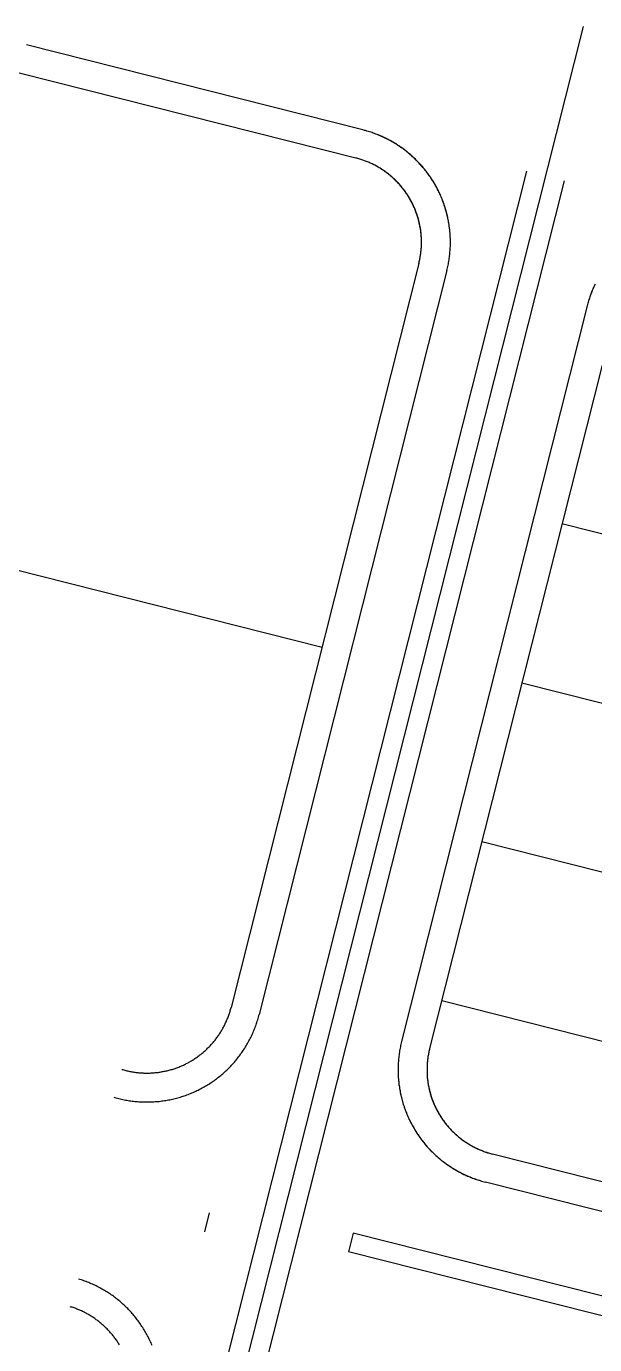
# Model space of a CAD drawing. Header units: metres. Extents: x 680594 to 684853, y 828874 to 830078.
# Drawn here: x 682967.7 to 683026.6, y 829528.8 to 829665.5 of the extents above; entities that cross this region are included whole.
import ezdxf

# ---------------------------------------------------------------- set-up
doc = ezdxf.new("R2010")
doc.units = ezdxf.units.M
doc.layers.add('PLOT_LINES', color=7, linetype='Continuous')

msp = doc.modelspace()

# ---------------------------------------------------------------- linework, layer by layer
at = {"layer": 'PLOT_LINES'}
for points in [[(683025.44, 829665.46), (682977.2, 829474.27)], [(683025.44, 829665.46), (682977.2, 829474.27)], [(683002.62, 829654.72), (682967.72, 829663.53)], [(683002.62, 829654.72), (682967.72, 829663.53)], [(683001.89, 829651.81), (682966.98, 829660.62)], [(683001.89, 829651.81), (682966.98, 829660.62)], [(683011.32, 829640.15), (683011.35, 829640.28), (683011.39, 829640.42), (683011.42, 829640.55), (683011.44, 829640.69), (683011.47, 829640.83), (683011.5, 829640.96), (683011.52, 829641.1), (683011.54, 829641.24), (683011.56, 829641.38), (683011.58, 829641.52), (683011.6, 829641.65), (683011.62, 829641.79), (683011.63, 829641.93), (683011.64, 829642.07), (683011.65, 829642.21), (683011.66, 829642.35), (683011.67, 829642.49), (683011.68, 829642.63), (683011.68, 829642.77), (683011.68, 829642.91), (683011.68, 829643.05), (683011.68, 829643.19), (683011.68, 829643.33), (683011.68, 829643.47), (683011.67, 829643.61), (683011.67, 829643.75), (683011.66, 829643.88), (683011.65, 829644.02), (683011.64, 829644.16), (683011.62, 829644.3), (683011.61, 829644.44), (683011.59, 829644.58), (683011.57, 829644.72), (683011.55, 829644.86), (683011.53, 829644.99), (683011.51, 829645.13), (683011.48, 829645.27), (683011.46, 829645.41), (683011.43, 829645.54), (683011.4, 829645.68), (683011.37, 829645.82), (683011.34, 829645.95), (683011.3, 829646.09), (683011.27, 829646.22), (683011.23, 829646.36), (683011.19, 829646.49), (683011.15, 829646.62), (683011.11, 829646.76), (683011.06, 829646.89), (683011.02, 829647.02), (683010.97, 829647.15), (683010.92, 829647.29), (683010.87, 829647.42), (683010.82, 829647.55), (683010.77, 829647.67), (683010.72, 829647.8), (683010.66, 829647.93), (683010.6, 829648.06), (683010.55, 829648.19), (683010.49, 829648.31), (683010.42, 829648.44), (683010.36, 829648.56), (683010.3, 829648.69), (683010.23, 829648.81), (683010.16, 829648.93), (683010.09, 829649.05), (683010.02, 829649.17), (683009.95, 829649.29), (683009.88, 829649.41), (683009.81, 829649.53), (683009.73, 829649.65), (683009.65, 829649.76), (683009.57, 829649.88), (683009.49, 829649.99), (683009.41, 829650.11), (683009.33, 829650.22), (683009.25, 829650.33), (683009.16, 829650.44), (683009.08, 829650.55), (683008.99, 829650.66), (683008.9, 829650.77), (683008.81, 829650.88), (683008.72, 829650.98), (683008.63, 829651.09), (683008.53, 829651.19), (683008.44, 829651.29), (683008.34, 829651.39), (683008.24, 829651.49), (683008.14, 829651.59), (683008.05, 829651.69), (683007.94, 829651.79), (683007.84, 829651.88), (683007.74, 829651.98), (683007.64, 829652.07), (683007.53, 829652.16), (683007.42, 829652.25), (683007.32, 829652.34), (683007.21, 829652.43), (683007.1, 829652.52), (683006.99, 829652.6), (683006.88, 829652.69), (683006.77, 829652.77), (683006.65, 829652.85), (683006.54, 829652.93), (683006.42, 829653.01), (683006.31, 829653.09), (683006.19, 829653.17), (683006.07, 829653.24), (683005.95, 829653.31), (683005.83, 829653.39), (683005.71, 829653.46), (683005.59, 829653.53), (683005.47, 829653.59), (683005.35, 829653.66), (683005.23, 829653.73), (683005.1, 829653.79), (683004.98, 829653.85), (683004.85, 829653.91), (683004.72, 829653.97), (683004.6, 829654.03), (683004.47, 829654.09), (683004.34, 829654.14), (683004.21, 829654.2), (683004.08, 829654.25), (683003.95, 829654.3), (683003.82, 829654.35), (683003.69, 829654.39), (683003.56, 829654.44), (683003.43, 829654.48), (683003.29, 829654.53), (683003.16, 829654.57), (683003.03, 829654.61), (683002.89, 829654.65), (683002.76, 829654.68), (683002.62, 829654.72)], [(683011.32, 829640.15), (683011.35, 829640.28), (683011.39, 829640.42), (683011.42, 829640.56), (683011.45, 829640.69), (683011.47, 829640.83), (683011.5, 829640.97), (683011.52, 829641.11), (683011.54, 829641.25), (683011.56, 829641.39), (683011.58, 829641.53), (683011.6, 829641.67), (683011.62, 829641.81), (683011.63, 829641.95), (683011.64, 829642.09), (683011.65, 829642.23), (683011.66, 829642.37), (683011.67, 829642.51), (683011.68, 829642.65), (683011.68, 829642.79), (683011.68, 829642.93), (683011.68, 829643.07), (683011.68, 829643.21), (683011.68, 829643.35), (683011.68, 829643.49), (683011.67, 829643.63), (683011.66, 829643.77), (683011.66, 829643.91), (683011.65, 829644.05), (683011.63, 829644.19), (683011.62, 829644.33), (683011.6, 829644.47), (683011.59, 829644.61), (683011.57, 829644.75), (683011.55, 829644.89), (683011.53, 829645.03), (683011.5, 829645.17), (683011.48, 829645.31), (683011.45, 829645.45), (683011.42, 829645.58), (683011.39, 829645.72), (683011.36, 829645.86), (683011.33, 829645.99), (683011.29, 829646.13), (683011.25, 829646.27), (683011.22, 829646.4), (683011.18, 829646.54), (683011.14, 829646.67), (683011.09, 829646.81), (683011.05, 829646.94), (683011, 829647.07), (683010.95, 829647.2), (683010.91, 829647.34), (683010.85, 829647.47), (683010.8, 829647.6), (683010.75, 829647.73), (683010.69, 829647.86), (683010.64, 829647.99), (683010.58, 829648.11), (683010.52, 829648.24), (683010.46, 829648.37), (683010.4, 829648.49), (683010.33, 829648.62), (683010.27, 829648.74), (683010.2, 829648.87), (683010.13, 829648.99), (683010.06, 829649.11), (683009.99, 829649.23), (683009.92, 829649.35), (683009.84, 829649.47), (683009.77, 829649.59), (683009.69, 829649.71), (683009.61, 829649.83), (683009.53, 829649.94), (683009.45, 829650.06), (683009.37, 829650.17), (683009.28, 829650.28), (683009.2, 829650.4), (683009.11, 829650.51), (683009.02, 829650.62), (683008.94, 829650.73), (683008.84, 829650.83), (683008.75, 829650.94), (683008.66, 829651.05), (683008.57, 829651.15), (683008.47, 829651.25), (683008.38, 829651.36), (683008.28, 829651.46), (683008.18, 829651.56), (683008.08, 829651.66), (683007.98, 829651.76), (683007.88, 829651.85), (683007.77, 829651.95), (683007.67, 829652.04), (683007.56, 829652.13), (683007.46, 829652.23), (683007.35, 829652.32), (683007.24, 829652.41), (683007.13, 829652.49), (683007.02, 829652.58), (683006.91, 829652.67), (683006.79, 829652.75), (683006.68, 829652.83), (683006.56, 829652.91), (683006.45, 829652.99), (683006.33, 829653.07), (683006.21, 829653.15), (683006.1, 829653.23), (683005.98, 829653.3), (683005.86, 829653.37), (683005.74, 829653.44), (683005.61, 829653.51), (683005.49, 829653.58), (683005.37, 829653.65), (683005.24, 829653.72), (683005.12, 829653.78), (683004.99, 829653.84), (683004.87, 829653.91), (683004.74, 829653.97), (683004.61, 829654.02), (683004.48, 829654.08), (683004.35, 829654.14), (683004.22, 829654.19), (683004.09, 829654.24), (683003.96, 829654.29), (683003.83, 829654.34), (683003.7, 829654.39), (683003.56, 829654.44), (683003.43, 829654.48), (683003.3, 829654.53), (683003.16, 829654.57), (683003.03, 829654.61), (683002.89, 829654.65), (683002.76, 829654.68), (683002.62, 829654.72)], [(683008.41, 829640.88), (683008.44, 829640.98), (683008.46, 829641.08), (683008.48, 829641.19), (683008.5, 829641.29), (683008.52, 829641.39), (683008.54, 829641.49), (683008.56, 829641.6), (683008.58, 829641.7), (683008.59, 829641.8), (683008.61, 829641.91), (683008.62, 829642.01), (683008.63, 829642.12), (683008.64, 829642.22), (683008.65, 829642.32), (683008.66, 829642.43), (683008.67, 829642.53), (683008.67, 829642.64), (683008.68, 829642.74), (683008.68, 829642.85), (683008.68, 829642.95), (683008.68, 829643.06), (683008.68, 829643.16), (683008.68, 829643.27), (683008.68, 829643.37), (683008.68, 829643.48), (683008.67, 829643.58), (683008.66, 829643.68), (683008.66, 829643.79), (683008.65, 829643.89), (683008.64, 829644), (683008.63, 829644.1), (683008.61, 829644.21), (683008.6, 829644.31), (683008.59, 829644.41), (683008.57, 829644.52), (683008.55, 829644.62), (683008.53, 829644.72), (683008.51, 829644.83), (683008.49, 829644.93), (683008.47, 829645.03), (683008.45, 829645.13), (683008.42, 829645.23), (683008.4, 829645.34), (683008.37, 829645.44), (683008.34, 829645.54), (683008.31, 829645.64), (683008.28, 829645.74), (683008.25, 829645.84), (683008.22, 829645.94), (683008.19, 829646.04), (683008.15, 829646.14), (683008.11, 829646.23), (683008.08, 829646.33), (683008.04, 829646.43), (683008, 829646.53), (683007.96, 829646.62), (683007.92, 829646.72), (683007.87, 829646.81), (683007.83, 829646.91), (683007.79, 829647), (683007.74, 829647.1), (683007.69, 829647.19), (683007.64, 829647.28), (683007.59, 829647.38), (683007.54, 829647.47), (683007.49, 829647.56), (683007.44, 829647.65), (683007.39, 829647.74), (683007.33, 829647.83), (683007.28, 829647.92), (683007.22, 829648.01), (683007.16, 829648.09), (683007.1, 829648.18), (683007.04, 829648.27), (683006.98, 829648.35), (683006.92, 829648.44), (683006.86, 829648.52), (683006.79, 829648.6), (683006.73, 829648.68), (683006.66, 829648.77), (683006.6, 829648.85), (683006.53, 829648.93), (683006.46, 829649.01), (683006.39, 829649.09), (683006.32, 829649.16), (683006.25, 829649.24), (683006.18, 829649.32), (683006.1, 829649.39), (683006.03, 829649.46), (683005.96, 829649.54), (683005.88, 829649.61), (683005.8, 829649.68), (683005.73, 829649.75), (683005.65, 829649.82), (683005.57, 829649.89), (683005.49, 829649.96), (683005.41, 829650.03), (683005.33, 829650.09), (683005.25, 829650.16), (683005.16, 829650.22), (683005.08, 829650.29), (683005, 829650.35), (683004.91, 829650.41), (683004.83, 829650.47), (683004.74, 829650.53), (683004.65, 829650.59), (683004.56, 829650.64), (683004.48, 829650.7), (683004.39, 829650.76), (683004.3, 829650.81), (683004.21, 829650.86), (683004.12, 829650.92), (683004.02, 829650.97), (683003.93, 829651.02), (683003.84, 829651.07), (683003.75, 829651.11), (683003.65, 829651.16), (683003.56, 829651.21), (683003.46, 829651.25), (683003.37, 829651.29), (683003.27, 829651.34), (683003.18, 829651.38), (683003.08, 829651.42), (683002.98, 829651.46), (683002.89, 829651.49), (683002.79, 829651.53), (683002.69, 829651.57), (683002.59, 829651.6), (683002.49, 829651.63), (683002.39, 829651.67), (683002.29, 829651.7), (683002.19, 829651.73), (683002.09, 829651.75), (683001.99, 829651.78), (683001.89, 829651.81)], [(683008.41, 829640.88), (683008.44, 829640.98), (683008.46, 829641.08), (683008.48, 829641.19), (683008.5, 829641.29), (683008.53, 829641.39), (683008.54, 829641.5), (683008.56, 829641.6), (683008.58, 829641.71), (683008.59, 829641.81), (683008.61, 829641.92), (683008.62, 829642.02), (683008.63, 829642.13), (683008.64, 829642.23), (683008.65, 829642.34), (683008.66, 829642.44), (683008.67, 829642.55), (683008.67, 829642.65), (683008.68, 829642.76), (683008.68, 829642.86), (683008.68, 829642.97), (683008.68, 829643.07), (683008.68, 829643.18), (683008.68, 829643.28), (683008.68, 829643.39), (683008.68, 829643.49), (683008.67, 829643.6), (683008.66, 829643.71), (683008.66, 829643.81), (683008.65, 829643.92), (683008.64, 829644.02), (683008.62, 829644.13), (683008.61, 829644.23), (683008.6, 829644.33), (683008.58, 829644.44), (683008.57, 829644.54), (683008.55, 829644.65), (683008.53, 829644.75), (683008.51, 829644.85), (683008.49, 829644.96), (683008.46, 829645.06), (683008.44, 829645.16), (683008.42, 829645.27), (683008.39, 829645.37), (683008.36, 829645.47), (683008.33, 829645.57), (683008.3, 829645.67), (683008.27, 829645.77), (683008.24, 829645.87), (683008.21, 829645.97), (683008.17, 829646.07), (683008.14, 829646.17), (683008.1, 829646.27), (683008.06, 829646.37), (683008.02, 829646.47), (683007.98, 829646.57), (683007.94, 829646.66), (683007.9, 829646.76), (683007.86, 829646.86), (683007.81, 829646.95), (683007.76, 829647.05), (683007.72, 829647.14), (683007.67, 829647.23), (683007.62, 829647.33), (683007.57, 829647.42), (683007.52, 829647.51), (683007.47, 829647.6), (683007.41, 829647.7), (683007.36, 829647.79), (683007.3, 829647.88), (683007.25, 829647.96), (683007.19, 829648.05), (683007.13, 829648.14), (683007.07, 829648.23), (683007.01, 829648.31), (683006.95, 829648.4), (683006.88, 829648.48), (683006.82, 829648.57), (683006.76, 829648.65), (683006.69, 829648.73), (683006.62, 829648.81), (683006.55, 829648.9), (683006.49, 829648.98), (683006.42, 829649.06), (683006.35, 829649.13), (683006.27, 829649.21), (683006.2, 829649.29), (683006.13, 829649.36), (683006.06, 829649.44), (683005.98, 829649.51), (683005.9, 829649.59), (683005.83, 829649.66), (683005.75, 829649.73), (683005.67, 829649.8), (683005.59, 829649.87), (683005.51, 829649.94), (683005.43, 829650.01), (683005.35, 829650.07), (683005.27, 829650.14), (683005.18, 829650.21), (683005.1, 829650.27), (683005.02, 829650.33), (683004.93, 829650.39), (683004.84, 829650.46), (683004.76, 829650.52), (683004.67, 829650.57), (683004.58, 829650.63), (683004.49, 829650.69), (683004.4, 829650.75), (683004.31, 829650.8), (683004.22, 829650.85), (683004.13, 829650.91), (683004.04, 829650.96), (683003.95, 829651.01), (683003.85, 829651.06), (683003.76, 829651.11), (683003.67, 829651.15), (683003.57, 829651.2), (683003.48, 829651.24), (683003.38, 829651.29), (683003.28, 829651.33), (683003.19, 829651.37), (683003.09, 829651.41), (683002.99, 829651.45), (683002.89, 829651.49), (683002.79, 829651.53), (683002.69, 829651.56), (683002.59, 829651.6), (683002.49, 829651.63), (683002.39, 829651.66), (683002.29, 829651.7), (683002.19, 829651.73), (683002.09, 829651.75), (683001.99, 829651.78), (683001.89, 829651.81)], [(683019.59, 829650.44), (682978.08, 829485.94)], [(683019.59, 829650.44), (682978.08, 829485.94)], [(683023.47, 829649.46), (682981.96, 829484.96)], [(683023.47, 829649.46), (682981.96, 829484.96)], [(683008.41, 829640.88), (682988.95, 829563.74)], [(683008.41, 829640.88), (682988.95, 829563.74)], [(683011.32, 829640.15), (682991.86, 829563.01)], [(683011.32, 829640.15), (682991.86, 829563.01)], [(683026.68, 829638.72), (683026.62, 829638.59), (683026.56, 829638.47), (683026.5, 829638.34), (683026.44, 829638.21), (683026.39, 829638.08), (683026.34, 829637.95), (683026.29, 829637.82), (683026.24, 829637.68), (683026.19, 829637.55), (683026.14, 829637.42), (683026.1, 829637.29), (683026.06, 829637.15), (683026.01, 829637.02), (683025.97, 829636.88), (683025.94, 829636.75), (683025.9, 829636.61), (683025.86, 829636.48)], [(683026.67, 829638.71), (683026.61, 829638.58), (683026.55, 829638.45), (683026.49, 829638.32), (683026.44, 829638.2), (683026.39, 829638.07), (683026.33, 829637.94), (683026.28, 829637.81), (683026.23, 829637.68), (683026.19, 829637.54), (683026.14, 829637.41), (683026.1, 829637.28), (683026.05, 829637.15), (683026.01, 829637.01), (683025.97, 829636.88), (683025.94, 829636.75), (683025.9, 829636.61), (683025.86, 829636.48)], [(683025.86, 829636.48), (683006.62, 829560.21)], [(683025.86, 829636.48), (683006.62, 829560.21)], [(683027.41, 829630.35), (683009.53, 829559.48)], [(683027.41, 829630.35), (683009.53, 829559.48)], [(682946.02, 829614.32), (682998.37, 829601.11)], [(683075.61, 829600.66), (683023.25, 829613.87)], [(683075.61, 829600.66), (683023.25, 829613.87)], [(683071.45, 829584.17), (683019.09, 829597.38)], [(683071.45, 829584.17), (683019.09, 829597.38)], [(683067.29, 829567.69), (683014.93, 829580.9)], [(683067.29, 829567.69), (683014.93, 829580.9)], [(683063.13, 829551.21), (683010.78, 829564.42)], [(683063.13, 829551.21), (683010.78, 829564.42)], [(682976.77, 829554.45), (682976.9, 829554.41), (682977.04, 829554.38), (682977.17, 829554.34), (682977.31, 829554.3), (682977.45, 829554.27), (682977.58, 829554.24), (682977.72, 829554.21), (682977.86, 829554.18), (682978, 829554.15), (682978.13, 829554.13), (682978.27, 829554.11), (682978.41, 829554.08), (682978.55, 829554.06), (682978.69, 829554.04), (682978.83, 829554.03), (682978.97, 829554.01), (682979.11, 829554), (682979.25, 829553.99), (682979.39, 829553.97), (682979.53, 829553.97), (682979.67, 829553.96), (682979.81, 829553.95), (682979.95, 829553.95), (682980.09, 829553.95), (682980.23, 829553.95), (682980.37, 829553.95), (682980.51, 829553.95), (682980.65, 829553.95), (682980.79, 829553.96), (682980.93, 829553.97), (682981.07, 829553.98), (682981.21, 829553.99), (682981.35, 829554), (682981.49, 829554.01), (682981.63, 829554.03), (682981.77, 829554.05), (682981.91, 829554.07), (682982.05, 829554.09), (682982.19, 829554.11), (682982.33, 829554.13), (682982.47, 829554.16), (682982.6, 829554.18), (682982.74, 829554.21), (682982.88, 829554.24), (682983.01, 829554.28), (682983.15, 829554.31), (682983.29, 829554.34), (682983.42, 829554.38), (682983.56, 829554.42), (682983.69, 829554.46), (682983.83, 829554.5), (682983.96, 829554.54), (682984.09, 829554.59), (682984.23, 829554.63), (682984.36, 829554.68), (682984.49, 829554.73), (682984.62, 829554.78), (682984.75, 829554.83), (682984.88, 829554.89), (682985.01, 829554.94), (682985.14, 829555), (682985.27, 829555.06), (682985.39, 829555.12), (682985.52, 829555.18), (682985.65, 829555.24), (682985.77, 829555.31), (682985.89, 829555.37), (682986.02, 829555.44), (682986.14, 829555.51), (682986.26, 829555.58), (682986.38, 829555.65), (682986.5, 829555.72), (682986.62, 829555.8), (682986.74, 829555.87), (682986.86, 829555.95), (682986.98, 829556.03), (682987.09, 829556.11), (682987.21, 829556.19), (682987.32, 829556.27), (682987.43, 829556.35), (682987.54, 829556.44), (682987.65, 829556.53), (682987.76, 829556.61), (682987.87, 829556.7), (682987.98, 829556.79), (682988.09, 829556.88), (682988.19, 829556.98), (682988.3, 829557.07), (682988.4, 829557.17), (682988.5, 829557.26), (682988.6, 829557.36), (682988.7, 829557.46), (682988.8, 829557.56), (682988.9, 829557.66), (682989, 829557.76), (682989.09, 829557.87), (682989.19, 829557.97), (682989.28, 829558.08), (682989.37, 829558.18), (682989.46, 829558.29), (682989.55, 829558.4), (682989.64, 829558.51), (682989.72, 829558.62), (682989.81, 829558.73), (682989.89, 829558.84), (682989.97, 829558.96), (682990.06, 829559.07), (682990.14, 829559.19), (682990.21, 829559.3), (682990.29, 829559.42), (682990.37, 829559.54), (682990.44, 829559.66), (682990.51, 829559.78), (682990.59, 829559.9), (682990.66, 829560.02), (682990.72, 829560.14), (682990.79, 829560.27), (682990.86, 829560.39), (682990.92, 829560.52), (682990.98, 829560.64), (682991.05, 829560.77), (682991.11, 829560.89), (682991.16, 829561.02), (682991.22, 829561.15), (682991.28, 829561.28), (682991.33, 829561.41), (682991.38, 829561.54), (682991.43, 829561.67), (682991.48, 829561.8), (682991.53, 829561.93), (682991.58, 829562.07), (682991.62, 829562.2), (682991.66, 829562.33), (682991.71, 829562.47), (682991.75, 829562.6), (682991.78, 829562.74), (682991.82, 829562.87), (682991.86, 829563.01)], [(682976.77, 829554.45), (682976.9, 829554.41), (682977.04, 829554.38), (682977.17, 829554.34), (682977.31, 829554.3), (682977.45, 829554.27), (682977.58, 829554.24), (682977.72, 829554.21), (682977.86, 829554.18), (682978, 829554.15), (682978.13, 829554.13), (682978.27, 829554.11), (682978.41, 829554.08), (682978.55, 829554.06), (682978.69, 829554.04), (682978.83, 829554.03), (682978.97, 829554.01), (682979.11, 829554), (682979.25, 829553.99), (682979.39, 829553.97), (682979.53, 829553.97), (682979.67, 829553.96), (682979.81, 829553.95), (682979.95, 829553.95), (682980.09, 829553.95), (682980.23, 829553.95), (682980.37, 829553.95), (682980.51, 829553.95), (682980.65, 829553.95), (682980.79, 829553.96), (682980.93, 829553.97), (682981.07, 829553.98), (682981.21, 829553.99), (682981.35, 829554), (682981.49, 829554.01), (682981.63, 829554.03), (682981.77, 829554.05), (682981.91, 829554.07), (682982.05, 829554.09), (682982.19, 829554.11), (682982.33, 829554.13), (682982.47, 829554.16), (682982.6, 829554.18), (682982.74, 829554.21), (682982.88, 829554.24), (682983.01, 829554.28), (682983.15, 829554.31), (682983.29, 829554.34), (682983.42, 829554.38), (682983.56, 829554.42), (682983.69, 829554.46), (682983.83, 829554.5), (682983.96, 829554.54), (682984.09, 829554.59), (682984.23, 829554.63), (682984.36, 829554.68), (682984.49, 829554.73), (682984.62, 829554.78), (682984.75, 829554.83), (682984.88, 829554.89), (682985.01, 829554.94), (682985.14, 829555), (682985.27, 829555.06), (682985.39, 829555.12), (682985.52, 829555.18), (682985.65, 829555.24), (682985.77, 829555.31), (682985.89, 829555.37), (682986.02, 829555.44), (682986.14, 829555.51), (682986.26, 829555.58), (682986.38, 829555.65), (682986.5, 829555.72), (682986.62, 829555.8), (682986.74, 829555.87), (682986.86, 829555.95), (682986.98, 829556.03), (682987.09, 829556.11), (682987.21, 829556.19), (682987.32, 829556.27), (682987.43, 829556.35), (682987.54, 829556.44), (682987.65, 829556.53), (682987.76, 829556.61), (682987.87, 829556.7), (682987.98, 829556.79), (682988.09, 829556.88), (682988.19, 829556.98), (682988.3, 829557.07), (682988.4, 829557.17), (682988.5, 829557.26), (682988.6, 829557.36), (682988.7, 829557.46), (682988.8, 829557.56), (682988.9, 829557.66), (682989, 829557.76), (682989.09, 829557.87), (682989.19, 829557.97), (682989.28, 829558.08), (682989.37, 829558.18), (682989.46, 829558.29), (682989.55, 829558.4), (682989.64, 829558.51), (682989.72, 829558.62), (682989.81, 829558.73), (682989.89, 829558.84), (682989.97, 829558.96), (682990.06, 829559.07), (682990.14, 829559.19), (682990.21, 829559.3), (682990.29, 829559.42), (682990.37, 829559.54), (682990.44, 829559.66), (682990.51, 829559.78), (682990.59, 829559.9), (682990.66, 829560.02), (682990.72, 829560.14), (682990.79, 829560.27), (682990.86, 829560.39), (682990.92, 829560.52), (682990.98, 829560.64), (682991.05, 829560.77), (682991.11, 829560.89), (682991.16, 829561.02), (682991.22, 829561.15), (682991.28, 829561.28), (682991.33, 829561.41), (682991.38, 829561.54), (682991.43, 829561.67), (682991.48, 829561.8), (682991.53, 829561.93), (682991.58, 829562.07), (682991.62, 829562.2), (682991.66, 829562.33), (682991.71, 829562.47), (682991.75, 829562.6), (682991.78, 829562.74), (682991.82, 829562.87), (682991.86, 829563.01)], [(682977.63, 829557.33), (682977.73, 829557.3), (682977.83, 829557.27), (682977.94, 829557.24), (682978.04, 829557.21), (682978.14, 829557.19), (682978.24, 829557.17), (682978.35, 829557.14), (682978.45, 829557.12), (682978.55, 829557.1), (682978.66, 829557.08), (682978.76, 829557.07), (682978.86, 829557.05), (682978.97, 829557.03), (682979.07, 829557.02), (682979.18, 829557.01), (682979.28, 829557), (682979.39, 829556.98), (682979.49, 829556.98), (682979.6, 829556.97), (682979.7, 829556.96), (682979.81, 829556.96), (682979.91, 829556.95), (682980.02, 829556.95), (682980.12, 829556.95), (682980.23, 829556.95), (682980.33, 829556.95), (682980.44, 829556.95), (682980.54, 829556.95), (682980.65, 829556.96), (682980.76, 829556.96), (682980.86, 829556.97), (682980.97, 829556.98), (682981.07, 829556.99), (682981.17, 829557), (682981.28, 829557.01), (682981.38, 829557.02), (682981.49, 829557.04), (682981.59, 829557.05), (682981.7, 829557.07), (682981.8, 829557.09), (682981.9, 829557.1), (682982.01, 829557.13), (682982.11, 829557.15), (682982.21, 829557.17), (682982.32, 829557.19), (682982.42, 829557.22), (682982.52, 829557.24), (682982.62, 829557.27), (682982.72, 829557.3), (682982.82, 829557.33), (682982.93, 829557.36), (682983.03, 829557.39), (682983.13, 829557.43), (682983.23, 829557.46), (682983.32, 829557.5), (682983.42, 829557.53), (682983.52, 829557.57), (682983.62, 829557.61), (682983.72, 829557.65), (682983.81, 829557.69), (682983.91, 829557.74), (682984.01, 829557.78), (682984.1, 829557.83), (682984.2, 829557.87), (682984.29, 829557.92), (682984.38, 829557.97), (682984.48, 829558.02), (682984.57, 829558.07), (682984.66, 829558.12), (682984.75, 829558.17), (682984.84, 829558.22), (682984.93, 829558.28), (682985.02, 829558.33), (682985.11, 829558.39), (682985.2, 829558.45), (682985.29, 829558.51), (682985.37, 829558.57), (682985.46, 829558.63), (682985.54, 829558.69), (682985.63, 829558.75), (682985.71, 829558.82), (682985.8, 829558.88), (682985.88, 829558.95), (682985.96, 829559.01), (682986.04, 829559.08), (682986.12, 829559.15), (682986.2, 829559.22), (682986.28, 829559.29), (682986.36, 829559.36), (682986.43, 829559.43), (682986.51, 829559.51), (682986.58, 829559.58), (682986.66, 829559.66), (682986.73, 829559.73), (682986.8, 829559.81), (682986.87, 829559.89), (682986.94, 829559.96), (682987.01, 829560.04), (682987.08, 829560.12), (682987.15, 829560.2), (682987.22, 829560.28), (682987.28, 829560.37), (682987.35, 829560.45), (682987.41, 829560.53), (682987.47, 829560.62), (682987.54, 829560.7), (682987.6, 829560.79), (682987.66, 829560.88), (682987.72, 829560.96), (682987.77, 829561.05), (682987.83, 829561.14), (682987.89, 829561.23), (682987.94, 829561.32), (682987.99, 829561.41), (682988.05, 829561.5), (682988.1, 829561.59), (682988.15, 829561.69), (682988.2, 829561.78), (682988.25, 829561.87), (682988.29, 829561.97), (682988.34, 829562.06), (682988.38, 829562.16), (682988.43, 829562.25), (682988.47, 829562.35), (682988.51, 829562.45), (682988.55, 829562.54), (682988.59, 829562.64), (682988.63, 829562.74), (682988.67, 829562.84), (682988.7, 829562.94), (682988.74, 829563.04), (682988.77, 829563.14), (682988.8, 829563.24), (682988.83, 829563.34), (682988.86, 829563.44), (682988.89, 829563.54), (682988.92, 829563.64), (682988.95, 829563.74)], [(682977.63, 829557.33), (682977.73, 829557.3), (682977.83, 829557.27), (682977.94, 829557.24), (682978.04, 829557.21), (682978.14, 829557.19), (682978.24, 829557.17), (682978.35, 829557.14), (682978.45, 829557.12), (682978.55, 829557.1), (682978.66, 829557.08), (682978.76, 829557.07), (682978.86, 829557.05), (682978.97, 829557.03), (682979.07, 829557.02), (682979.18, 829557.01), (682979.28, 829557), (682979.39, 829556.98), (682979.49, 829556.98), (682979.6, 829556.97), (682979.7, 829556.96), (682979.81, 829556.96), (682979.91, 829556.95), (682980.02, 829556.95), (682980.12, 829556.95), (682980.23, 829556.95), (682980.33, 829556.95), (682980.44, 829556.95), (682980.54, 829556.95), (682980.65, 829556.96), (682980.76, 829556.96), (682980.86, 829556.97), (682980.97, 829556.98), (682981.07, 829556.99), (682981.17, 829557), (682981.28, 829557.01), (682981.38, 829557.02), (682981.49, 829557.04), (682981.59, 829557.05), (682981.7, 829557.07), (682981.8, 829557.09), (682981.9, 829557.1), (682982.01, 829557.13), (682982.11, 829557.15), (682982.21, 829557.17), (682982.32, 829557.19), (682982.42, 829557.22), (682982.52, 829557.24), (682982.62, 829557.27), (682982.72, 829557.3), (682982.82, 829557.33), (682982.93, 829557.36), (682983.03, 829557.39), (682983.13, 829557.43), (682983.23, 829557.46), (682983.32, 829557.5), (682983.42, 829557.53), (682983.52, 829557.57), (682983.62, 829557.61), (682983.72, 829557.65), (682983.81, 829557.69), (682983.91, 829557.74), (682984.01, 829557.78), (682984.1, 829557.83), (682984.2, 829557.87), (682984.29, 829557.92), (682984.38, 829557.97), (682984.48, 829558.02), (682984.57, 829558.07), (682984.66, 829558.12), (682984.75, 829558.17), (682984.84, 829558.22), (682984.93, 829558.28), (682985.02, 829558.33), (682985.11, 829558.39), (682985.2, 829558.45), (682985.29, 829558.51), (682985.37, 829558.57), (682985.46, 829558.63), (682985.54, 829558.69), (682985.63, 829558.75), (682985.71, 829558.82), (682985.8, 829558.88), (682985.88, 829558.95), (682985.96, 829559.01), (682986.04, 829559.08), (682986.12, 829559.15), (682986.2, 829559.22), (682986.28, 829559.29), (682986.36, 829559.36), (682986.43, 829559.43), (682986.51, 829559.51), (682986.58, 829559.58), (682986.66, 829559.66), (682986.73, 829559.73), (682986.8, 829559.81), (682986.87, 829559.89), (682986.94, 829559.96), (682987.01, 829560.04), (682987.08, 829560.12), (682987.15, 829560.2), (682987.22, 829560.28), (682987.28, 829560.37), (682987.35, 829560.45), (682987.41, 829560.53), (682987.47, 829560.62), (682987.54, 829560.7), (682987.6, 829560.79), (682987.66, 829560.88), (682987.72, 829560.96), (682987.77, 829561.05), (682987.83, 829561.14), (682987.89, 829561.23), (682987.94, 829561.32), (682987.99, 829561.41), (682988.05, 829561.5), (682988.1, 829561.59), (682988.15, 829561.69), (682988.2, 829561.78), (682988.25, 829561.87), (682988.29, 829561.97), (682988.34, 829562.06), (682988.38, 829562.16), (682988.43, 829562.25), (682988.47, 829562.35), (682988.51, 829562.45), (682988.55, 829562.54), (682988.59, 829562.64), (682988.63, 829562.74), (682988.67, 829562.84), (682988.7, 829562.94), (682988.74, 829563.04), (682988.77, 829563.14), (682988.8, 829563.24), (682988.83, 829563.34), (682988.86, 829563.44), (682988.89, 829563.54), (682988.92, 829563.64), (682988.95, 829563.74)], [(683006.62, 829560.21), (683006.59, 829560.08), (683006.55, 829559.94), (683006.52, 829559.8), (683006.5, 829559.67), (683006.47, 829559.53), (683006.44, 829559.39), (683006.42, 829559.26), (683006.4, 829559.12), (683006.38, 829558.98), (683006.36, 829558.84), (683006.34, 829558.7), (683006.32, 829558.56), (683006.31, 829558.43), (683006.3, 829558.29), (683006.29, 829558.15), (683006.28, 829558.01), (683006.27, 829557.87), (683006.26, 829557.73), (683006.26, 829557.59), (683006.26, 829557.45), (683006.26, 829557.31), (683006.26, 829557.17), (683006.26, 829557.03), (683006.26, 829556.89), (683006.27, 829556.75), (683006.27, 829556.61), (683006.28, 829556.47), (683006.29, 829556.33), (683006.3, 829556.19), (683006.32, 829556.06), (683006.33, 829555.92), (683006.35, 829555.78), (683006.37, 829555.64), (683006.39, 829555.5), (683006.41, 829555.36), (683006.43, 829555.23), (683006.46, 829555.09), (683006.48, 829554.95), (683006.51, 829554.81), (683006.54, 829554.68), (683006.57, 829554.54), (683006.6, 829554.41), (683006.64, 829554.27), (683006.67, 829554.14), (683006.71, 829554), (683006.75, 829553.87), (683006.79, 829553.73), (683006.83, 829553.6), (683006.88, 829553.47), (683006.92, 829553.34), (683006.97, 829553.2), (683007.02, 829553.07), (683007.07, 829552.94), (683007.12, 829552.81), (683007.17, 829552.68), (683007.22, 829552.55), (683007.28, 829552.43), (683007.34, 829552.3), (683007.39, 829552.17), (683007.46, 829552.05), (683007.52, 829551.92), (683007.58, 829551.8), (683007.64, 829551.67), (683007.71, 829551.55), (683007.78, 829551.43), (683007.85, 829551.31), (683007.92, 829551.18), (683007.99, 829551.06), (683008.06, 829550.95), (683008.14, 829550.83), (683008.21, 829550.71), (683008.29, 829550.59), (683008.37, 829550.48), (683008.45, 829550.36), (683008.53, 829550.25), (683008.61, 829550.14), (683008.69, 829550.03), (683008.78, 829549.91), (683008.86, 829549.81), (683008.95, 829549.7), (683009.04, 829549.59), (683009.13, 829549.48), (683009.22, 829549.38), (683009.31, 829549.27), (683009.41, 829549.17), (683009.5, 829549.07), (683009.6, 829548.96), (683009.7, 829548.86), (683009.8, 829548.77), (683009.9, 829548.67), (683010, 829548.57), (683010.1, 829548.48), (683010.2, 829548.38), (683010.3, 829548.29), (683010.41, 829548.2), (683010.52, 829548.11), (683010.62, 829548.02), (683010.73, 829547.93), (683010.84, 829547.84), (683010.95, 829547.76), (683011.06, 829547.67), (683011.17, 829547.59), (683011.29, 829547.51), (683011.4, 829547.43), (683011.52, 829547.35), (683011.63, 829547.27), (683011.75, 829547.19), (683011.87, 829547.12), (683011.99, 829547.04), (683012.11, 829546.97), (683012.23, 829546.9), (683012.35, 829546.83), (683012.47, 829546.76), (683012.59, 829546.7), (683012.72, 829546.63), (683012.84, 829546.57), (683012.96, 829546.51), (683013.09, 829546.44), (683013.22, 829546.39), (683013.34, 829546.33), (683013.47, 829546.27), (683013.6, 829546.22), (683013.73, 829546.16), (683013.86, 829546.11), (683013.99, 829546.06), (683014.12, 829546.01), (683014.25, 829545.96), (683014.38, 829545.92), (683014.51, 829545.87), (683014.65, 829545.83), (683014.78, 829545.79), (683014.92, 829545.75), (683015.05, 829545.71), (683015.18, 829545.68), (683015.32, 829545.64)], [(683006.62, 829560.21), (683006.59, 829560.08), (683006.55, 829559.94), (683006.52, 829559.8), (683006.5, 829559.66), (683006.47, 829559.53), (683006.44, 829559.39), (683006.42, 829559.25), (683006.4, 829559.11), (683006.38, 829558.97), (683006.36, 829558.83), (683006.34, 829558.69), (683006.32, 829558.55), (683006.31, 829558.41), (683006.3, 829558.27), (683006.29, 829558.13), (683006.28, 829557.99), (683006.27, 829557.85), (683006.26, 829557.71), (683006.26, 829557.57), (683006.26, 829557.43), (683006.26, 829557.29), (683006.26, 829557.15), (683006.26, 829557.01), (683006.26, 829556.87), (683006.27, 829556.73), (683006.28, 829556.59), (683006.28, 829556.44), (683006.29, 829556.3), (683006.31, 829556.16), (683006.32, 829556.02), (683006.34, 829555.88), (683006.35, 829555.74), (683006.37, 829555.61), (683006.39, 829555.47), (683006.41, 829555.33), (683006.44, 829555.19), (683006.46, 829555.05), (683006.49, 829554.91), (683006.52, 829554.77), (683006.55, 829554.64), (683006.58, 829554.5), (683006.61, 829554.36), (683006.65, 829554.23), (683006.69, 829554.09), (683006.72, 829553.96), (683006.76, 829553.82), (683006.8, 829553.69), (683006.85, 829553.55), (683006.89, 829553.42), (683006.94, 829553.29), (683006.99, 829553.15), (683007.03, 829553.02), (683007.09, 829552.89), (683007.14, 829552.76), (683007.19, 829552.63), (683007.25, 829552.5), (683007.3, 829552.37), (683007.36, 829552.24), (683007.42, 829552.12), (683007.48, 829551.99), (683007.55, 829551.86), (683007.61, 829551.74), (683007.67, 829551.61), (683007.74, 829551.49), (683007.81, 829551.37), (683007.88, 829551.25), (683007.95, 829551.12), (683008.02, 829551), (683008.1, 829550.88), (683008.17, 829550.77), (683008.25, 829550.65), (683008.33, 829550.53), (683008.41, 829550.42), (683008.49, 829550.3), (683008.57, 829550.19), (683008.66, 829550.07), (683008.74, 829549.96), (683008.83, 829549.85), (683008.92, 829549.74), (683009.01, 829549.63), (683009.1, 829549.52), (683009.19, 829549.42), (683009.28, 829549.31), (683009.37, 829549.21), (683009.47, 829549.1), (683009.57, 829549), (683009.66, 829548.9), (683009.76, 829548.8), (683009.86, 829548.7), (683009.96, 829548.6), (683010.06, 829548.51), (683010.17, 829548.41), (683010.27, 829548.32), (683010.38, 829548.22), (683010.48, 829548.13), (683010.59, 829548.04), (683010.7, 829547.95), (683010.81, 829547.86), (683010.92, 829547.78), (683011.03, 829547.69), (683011.15, 829547.61), (683011.26, 829547.53), (683011.38, 829547.44), (683011.49, 829547.36), (683011.61, 829547.29), (683011.73, 829547.21), (683011.84, 829547.13), (683011.96, 829547.06), (683012.08, 829546.98), (683012.2, 829546.91), (683012.33, 829546.84), (683012.45, 829546.77), (683012.57, 829546.71), (683012.7, 829546.64), (683012.82, 829546.58), (683012.95, 829546.51), (683013.07, 829546.45), (683013.2, 829546.39), (683013.33, 829546.33), (683013.46, 829546.28), (683013.59, 829546.22), (683013.72, 829546.17), (683013.85, 829546.11), (683013.98, 829546.06), (683014.11, 829546.01), (683014.24, 829545.97), (683014.38, 829545.92), (683014.51, 829545.88), (683014.64, 829545.83), (683014.78, 829545.79), (683014.91, 829545.75), (683015.05, 829545.71), (683015.18, 829545.68), (683015.32, 829545.64)], [(683009.53, 829559.48), (683009.5, 829559.38), (683009.48, 829559.27), (683009.46, 829559.17), (683009.44, 829559.07), (683009.42, 829558.97), (683009.4, 829558.86), (683009.38, 829558.76), (683009.36, 829558.66), (683009.35, 829558.55), (683009.33, 829558.45), (683009.32, 829558.35), (683009.31, 829558.24), (683009.3, 829558.14), (683009.29, 829558.03), (683009.28, 829557.93), (683009.27, 829557.82), (683009.27, 829557.72), (683009.26, 829557.62), (683009.26, 829557.51), (683009.26, 829557.41), (683009.26, 829557.3), (683009.26, 829557.2), (683009.26, 829557.09), (683009.26, 829556.99), (683009.26, 829556.88), (683009.27, 829556.78), (683009.28, 829556.67), (683009.28, 829556.57), (683009.29, 829556.46), (683009.3, 829556.36), (683009.31, 829556.26), (683009.33, 829556.15), (683009.34, 829556.05), (683009.35, 829555.94), (683009.37, 829555.84), (683009.39, 829555.74), (683009.41, 829555.64), (683009.43, 829555.53), (683009.45, 829555.43), (683009.47, 829555.33), (683009.49, 829555.23), (683009.52, 829555.12), (683009.54, 829555.02), (683009.57, 829554.92), (683009.6, 829554.82), (683009.63, 829554.72), (683009.66, 829554.62), (683009.69, 829554.52), (683009.72, 829554.42), (683009.75, 829554.32), (683009.79, 829554.22), (683009.83, 829554.12), (683009.86, 829554.03), (683009.9, 829553.93), (683009.94, 829553.83), (683009.98, 829553.73), (683010.02, 829553.64), (683010.07, 829553.54), (683010.11, 829553.45), (683010.16, 829553.35), (683010.2, 829553.26), (683010.25, 829553.17), (683010.3, 829553.07), (683010.35, 829552.98), (683010.4, 829552.89), (683010.45, 829552.8), (683010.5, 829552.71), (683010.55, 829552.62), (683010.61, 829552.53), (683010.67, 829552.44), (683010.72, 829552.35), (683010.78, 829552.26), (683010.84, 829552.18), (683010.9, 829552.09), (683010.96, 829552.01), (683011.02, 829551.92), (683011.08, 829551.84), (683011.15, 829551.76), (683011.21, 829551.67), (683011.28, 829551.59), (683011.34, 829551.51), (683011.41, 829551.43), (683011.48, 829551.35), (683011.55, 829551.27), (683011.62, 829551.2), (683011.69, 829551.12), (683011.76, 829551.04), (683011.84, 829550.97), (683011.91, 829550.89), (683011.99, 829550.82), (683012.06, 829550.75), (683012.14, 829550.68), (683012.21, 829550.6), (683012.29, 829550.53), (683012.37, 829550.47), (683012.45, 829550.4), (683012.53, 829550.33), (683012.61, 829550.26), (683012.69, 829550.2), (683012.78, 829550.14), (683012.86, 829550.07), (683012.94, 829550.01), (683013.03, 829549.95), (683013.12, 829549.89), (683013.2, 829549.83), (683013.29, 829549.77), (683013.38, 829549.71), (683013.46, 829549.66), (683013.55, 829549.6), (683013.64, 829549.55), (683013.73, 829549.49), (683013.82, 829549.44), (683013.92, 829549.39), (683014.01, 829549.34), (683014.1, 829549.29), (683014.19, 829549.24), (683014.29, 829549.2), (683014.38, 829549.15), (683014.48, 829549.11), (683014.57, 829549.06), (683014.67, 829549.02), (683014.76, 829548.98), (683014.86, 829548.94), (683014.96, 829548.9), (683015.06, 829548.86), (683015.15, 829548.83), (683015.25, 829548.79), (683015.35, 829548.76), (683015.45, 829548.72), (683015.55, 829548.69), (683015.65, 829548.66), (683015.75, 829548.63), (683015.85, 829548.6), (683015.95, 829548.58), (683016.05, 829548.55)], [(683009.53, 829559.48), (683009.5, 829559.38), (683009.48, 829559.27), (683009.46, 829559.17), (683009.44, 829559.07), (683009.41, 829558.96), (683009.4, 829558.86), (683009.38, 829558.76), (683009.36, 829558.65), (683009.35, 829558.55), (683009.33, 829558.44), (683009.32, 829558.34), (683009.31, 829558.23), (683009.3, 829558.13), (683009.29, 829558.02), (683009.28, 829557.92), (683009.27, 829557.81), (683009.27, 829557.71), (683009.26, 829557.6), (683009.26, 829557.5), (683009.26, 829557.39), (683009.26, 829557.28), (683009.26, 829557.18), (683009.26, 829557.07), (683009.26, 829556.97), (683009.26, 829556.86), (683009.27, 829556.76), (683009.28, 829556.65), (683009.28, 829556.55), (683009.29, 829556.44), (683009.3, 829556.34), (683009.32, 829556.23), (683009.33, 829556.13), (683009.34, 829556.02), (683009.36, 829555.92), (683009.37, 829555.81), (683009.39, 829555.71), (683009.41, 829555.61), (683009.43, 829555.5), (683009.45, 829555.4), (683009.48, 829555.3), (683009.5, 829555.19), (683009.52, 829555.09), (683009.55, 829554.99), (683009.58, 829554.89), (683009.61, 829554.79), (683009.64, 829554.68), (683009.67, 829554.58), (683009.7, 829554.48), (683009.73, 829554.38), (683009.77, 829554.28), (683009.8, 829554.18), (683009.84, 829554.09), (683009.88, 829553.99), (683009.92, 829553.89), (683009.96, 829553.79), (683010, 829553.69), (683010.04, 829553.6), (683010.08, 829553.5), (683010.13, 829553.41), (683010.18, 829553.31), (683010.22, 829553.22), (683010.27, 829553.12), (683010.32, 829553.03), (683010.37, 829552.94), (683010.42, 829552.84), (683010.47, 829552.75), (683010.53, 829552.66), (683010.58, 829552.57), (683010.64, 829552.48), (683010.69, 829552.39), (683010.75, 829552.31), (683010.81, 829552.22), (683010.87, 829552.13), (683010.93, 829552.04), (683010.99, 829551.96), (683011.06, 829551.87), (683011.12, 829551.79), (683011.19, 829551.71), (683011.25, 829551.62), (683011.32, 829551.54), (683011.39, 829551.46), (683011.45, 829551.38), (683011.52, 829551.3), (683011.59, 829551.22), (683011.67, 829551.15), (683011.74, 829551.07), (683011.81, 829550.99), (683011.89, 829550.92), (683011.96, 829550.84), (683012.04, 829550.77), (683012.11, 829550.7), (683012.19, 829550.63), (683012.27, 829550.56), (683012.35, 829550.49), (683012.43, 829550.42), (683012.51, 829550.35), (683012.59, 829550.28), (683012.67, 829550.22), (683012.76, 829550.15), (683012.84, 829550.09), (683012.92, 829550.03), (683013.01, 829549.96), (683013.1, 829549.9), (683013.18, 829549.84), (683013.27, 829549.78), (683013.36, 829549.73), (683013.45, 829549.67), (683013.54, 829549.61), (683013.63, 829549.56), (683013.72, 829549.5), (683013.81, 829549.45), (683013.9, 829549.4), (683013.99, 829549.35), (683014.09, 829549.3), (683014.18, 829549.25), (683014.27, 829549.2), (683014.37, 829549.16), (683014.46, 829549.11), (683014.56, 829549.07), (683014.66, 829549.03), (683014.75, 829548.98), (683014.85, 829548.94), (683014.95, 829548.91), (683015.05, 829548.87), (683015.15, 829548.83), (683015.25, 829548.79), (683015.35, 829548.76), (683015.45, 829548.73), (683015.55, 829548.69), (683015.65, 829548.66), (683015.75, 829548.63), (683015.85, 829548.6), (683015.95, 829548.58), (683016.05, 829548.55)], [(683050.96, 829539.74), (683016.05, 829548.55)], [(683050.96, 829539.74), (683016.05, 829548.55)], [(683050.23, 829536.83), (683015.32, 829545.64)], [(683050.23, 829536.83), (683015.32, 829545.64)], [(682986.66, 829542.44), (682986.17, 829540.49)], [(682986.66, 829542.44), (682986.17, 829540.49)], [(683001.6, 829540.33), (683001.12, 829538.4)], [(683001.6, 829540.33), (683001.12, 829538.4)], [(683285.62, 829468.67), (683001.6, 829540.33)], [(683285.62, 829468.67), (683001.6, 829540.33)], [(683285.13, 829466.73), (683001.12, 829538.4)], [(683285.13, 829466.73), (683001.12, 829538.4)], [(682980.75, 829528.7), (682980.69, 829528.83), (682980.64, 829528.96), (682980.58, 829529.09), (682980.52, 829529.21), (682980.46, 829529.34), (682980.4, 829529.46), (682980.34, 829529.59), (682980.27, 829529.71), (682980.21, 829529.84), (682980.14, 829529.96), (682980.07, 829530.08), (682980, 829530.2), (682979.93, 829530.32), (682979.86, 829530.44), (682979.78, 829530.56), (682979.7, 829530.67), (682979.63, 829530.79), (682979.55, 829530.91), (682979.47, 829531.02), (682979.39, 829531.14), (682979.31, 829531.25), (682979.22, 829531.36), (682979.14, 829531.47), (682979.05, 829531.58), (682978.96, 829531.69), (682978.87, 829531.8), (682978.78, 829531.9), (682978.69, 829532.01), (682978.6, 829532.11), (682978.51, 829532.22), (682978.41, 829532.32), (682978.31, 829532.42), (682978.22, 829532.52), (682978.12, 829532.62), (682978.02, 829532.72), (682977.92, 829532.81), (682977.82, 829532.91), (682977.71, 829533), (682977.61, 829533.1), (682977.5, 829533.19), (682977.4, 829533.28), (682977.29, 829533.37), (682977.18, 829533.46), (682977.07, 829533.54), (682976.96, 829533.63), (682976.85, 829533.71), (682976.74, 829533.8), (682976.63, 829533.88), (682976.51, 829533.96), (682976.4, 829534.04), (682976.28, 829534.12), (682976.16, 829534.19), (682976.05, 829534.27), (682975.93, 829534.34), (682975.81, 829534.41), (682975.69, 829534.48), (682975.57, 829534.55), (682975.44, 829534.62), (682975.32, 829534.69), (682975.2, 829534.75), (682975.07, 829534.82), (682974.95, 829534.88), (682974.82, 829534.94), (682974.7, 829535), (682974.57, 829535.06), (682974.44, 829535.11), (682974.31, 829535.17), (682974.18, 829535.22), (682974.05, 829535.27), (682973.92, 829535.32), (682973.79, 829535.37), (682973.66, 829535.42), (682973.53, 829535.47), (682973.4, 829535.51), (682973.26, 829535.55), (682973.13, 829535.59)], [(682980.75, 829528.7), (682980.69, 829528.83), (682980.64, 829528.96), (682980.58, 829529.09), (682980.52, 829529.21), (682980.46, 829529.34), (682980.4, 829529.46), (682980.34, 829529.59), (682980.27, 829529.71), (682980.21, 829529.84), (682980.14, 829529.96), (682980.07, 829530.08), (682980, 829530.2), (682979.93, 829530.32), (682979.86, 829530.44), (682979.78, 829530.56), (682979.7, 829530.67), (682979.63, 829530.79), (682979.55, 829530.91), (682979.47, 829531.02), (682979.39, 829531.14), (682979.31, 829531.25), (682979.22, 829531.36), (682979.14, 829531.47), (682979.05, 829531.58), (682978.96, 829531.69), (682978.87, 829531.8), (682978.78, 829531.9), (682978.69, 829532.01), (682978.6, 829532.11), (682978.51, 829532.22), (682978.41, 829532.32), (682978.31, 829532.42), (682978.22, 829532.52), (682978.12, 829532.62), (682978.02, 829532.72), (682977.92, 829532.81), (682977.82, 829532.91), (682977.71, 829533), (682977.61, 829533.1), (682977.5, 829533.19), (682977.4, 829533.28), (682977.29, 829533.37), (682977.18, 829533.46), (682977.07, 829533.54), (682976.96, 829533.63), (682976.85, 829533.71), (682976.74, 829533.8), (682976.63, 829533.88), (682976.51, 829533.96), (682976.4, 829534.04), (682976.28, 829534.12), (682976.16, 829534.19), (682976.05, 829534.27), (682975.93, 829534.34), (682975.81, 829534.41), (682975.69, 829534.48), (682975.57, 829534.55), (682975.44, 829534.62), (682975.32, 829534.69), (682975.2, 829534.75), (682975.07, 829534.82), (682974.95, 829534.88), (682974.82, 829534.94), (682974.7, 829535), (682974.57, 829535.06), (682974.44, 829535.11), (682974.31, 829535.17), (682974.18, 829535.22), (682974.05, 829535.27), (682973.92, 829535.32), (682973.79, 829535.37), (682973.66, 829535.42), (682973.53, 829535.47), (682973.4, 829535.51), (682973.26, 829535.55), (682973.13, 829535.59)], [(682977.36, 829528.77), (682977.31, 829528.86), (682977.25, 829528.94), (682977.19, 829529.03), (682977.14, 829529.12), (682977.08, 829529.21), (682977.02, 829529.29), (682976.96, 829529.38), (682976.9, 829529.46), (682976.83, 829529.55), (682976.77, 829529.63), (682976.7, 829529.71), (682976.64, 829529.79), (682976.57, 829529.87), (682976.5, 829529.95), (682976.44, 829530.03), (682976.37, 829530.11), (682976.3, 829530.19), (682976.22, 829530.27), (682976.15, 829530.34), (682976.08, 829530.42), (682976, 829530.49), (682975.93, 829530.56), (682975.85, 829530.64), (682975.78, 829530.71), (682975.7, 829530.78), (682975.62, 829530.85), (682975.54, 829530.92), (682975.46, 829530.99), (682975.38, 829531.05), (682975.3, 829531.12), (682975.22, 829531.18), (682975.14, 829531.25), (682975.05, 829531.31), (682974.97, 829531.37), (682974.88, 829531.44), (682974.8, 829531.5), (682974.71, 829531.56), (682974.63, 829531.61), (682974.54, 829531.67), (682974.45, 829531.73), (682974.36, 829531.78), (682974.27, 829531.84), (682974.18, 829531.89), (682974.09, 829531.94), (682974, 829531.99), (682973.91, 829532.04), (682973.81, 829532.09), (682973.72, 829532.14), (682973.63, 829532.19), (682973.53, 829532.23), (682973.44, 829532.28), (682973.34, 829532.32), (682973.25, 829532.36), (682973.15, 829532.4), (682973.05, 829532.44), (682972.96, 829532.48), (682972.86, 829532.52), (682972.76, 829532.56), (682972.66, 829532.59), (682972.56, 829532.63), (682972.46, 829532.66), (682972.36, 829532.69), (682972.26, 829532.72)], [(682977.36, 829528.77), (682977.31, 829528.86), (682977.25, 829528.94), (682977.19, 829529.03), (682977.14, 829529.12), (682977.08, 829529.21), (682977.02, 829529.29), (682976.96, 829529.38), (682976.9, 829529.46), (682976.83, 829529.55), (682976.77, 829529.63), (682976.7, 829529.71), (682976.64, 829529.79), (682976.57, 829529.87), (682976.5, 829529.95), (682976.44, 829530.03), (682976.37, 829530.11), (682976.3, 829530.19), (682976.22, 829530.27), (682976.15, 829530.34), (682976.08, 829530.42), (682976, 829530.49), (682975.93, 829530.56), (682975.85, 829530.64), (682975.78, 829530.71), (682975.7, 829530.78), (682975.62, 829530.85), (682975.54, 829530.92), (682975.46, 829530.99), (682975.38, 829531.05), (682975.3, 829531.12), (682975.22, 829531.18), (682975.14, 829531.25), (682975.05, 829531.31), (682974.97, 829531.37), (682974.88, 829531.44), (682974.8, 829531.5), (682974.71, 829531.56), (682974.63, 829531.61), (682974.54, 829531.67), (682974.45, 829531.73), (682974.36, 829531.78), (682974.27, 829531.84), (682974.18, 829531.89), (682974.09, 829531.94), (682974, 829531.99), (682973.91, 829532.04), (682973.81, 829532.09), (682973.72, 829532.14), (682973.63, 829532.19), (682973.53, 829532.23), (682973.44, 829532.28), (682973.34, 829532.32), (682973.25, 829532.36), (682973.15, 829532.4), (682973.05, 829532.44), (682972.96, 829532.48), (682972.86, 829532.52), (682972.76, 829532.56), (682972.66, 829532.59), (682972.56, 829532.63), (682972.46, 829532.66), (682972.36, 829532.69), (682972.26, 829532.72)]]:
    msp.add_lwpolyline(points, dxfattribs=at)

doc.saveas('drawing.dxf')
